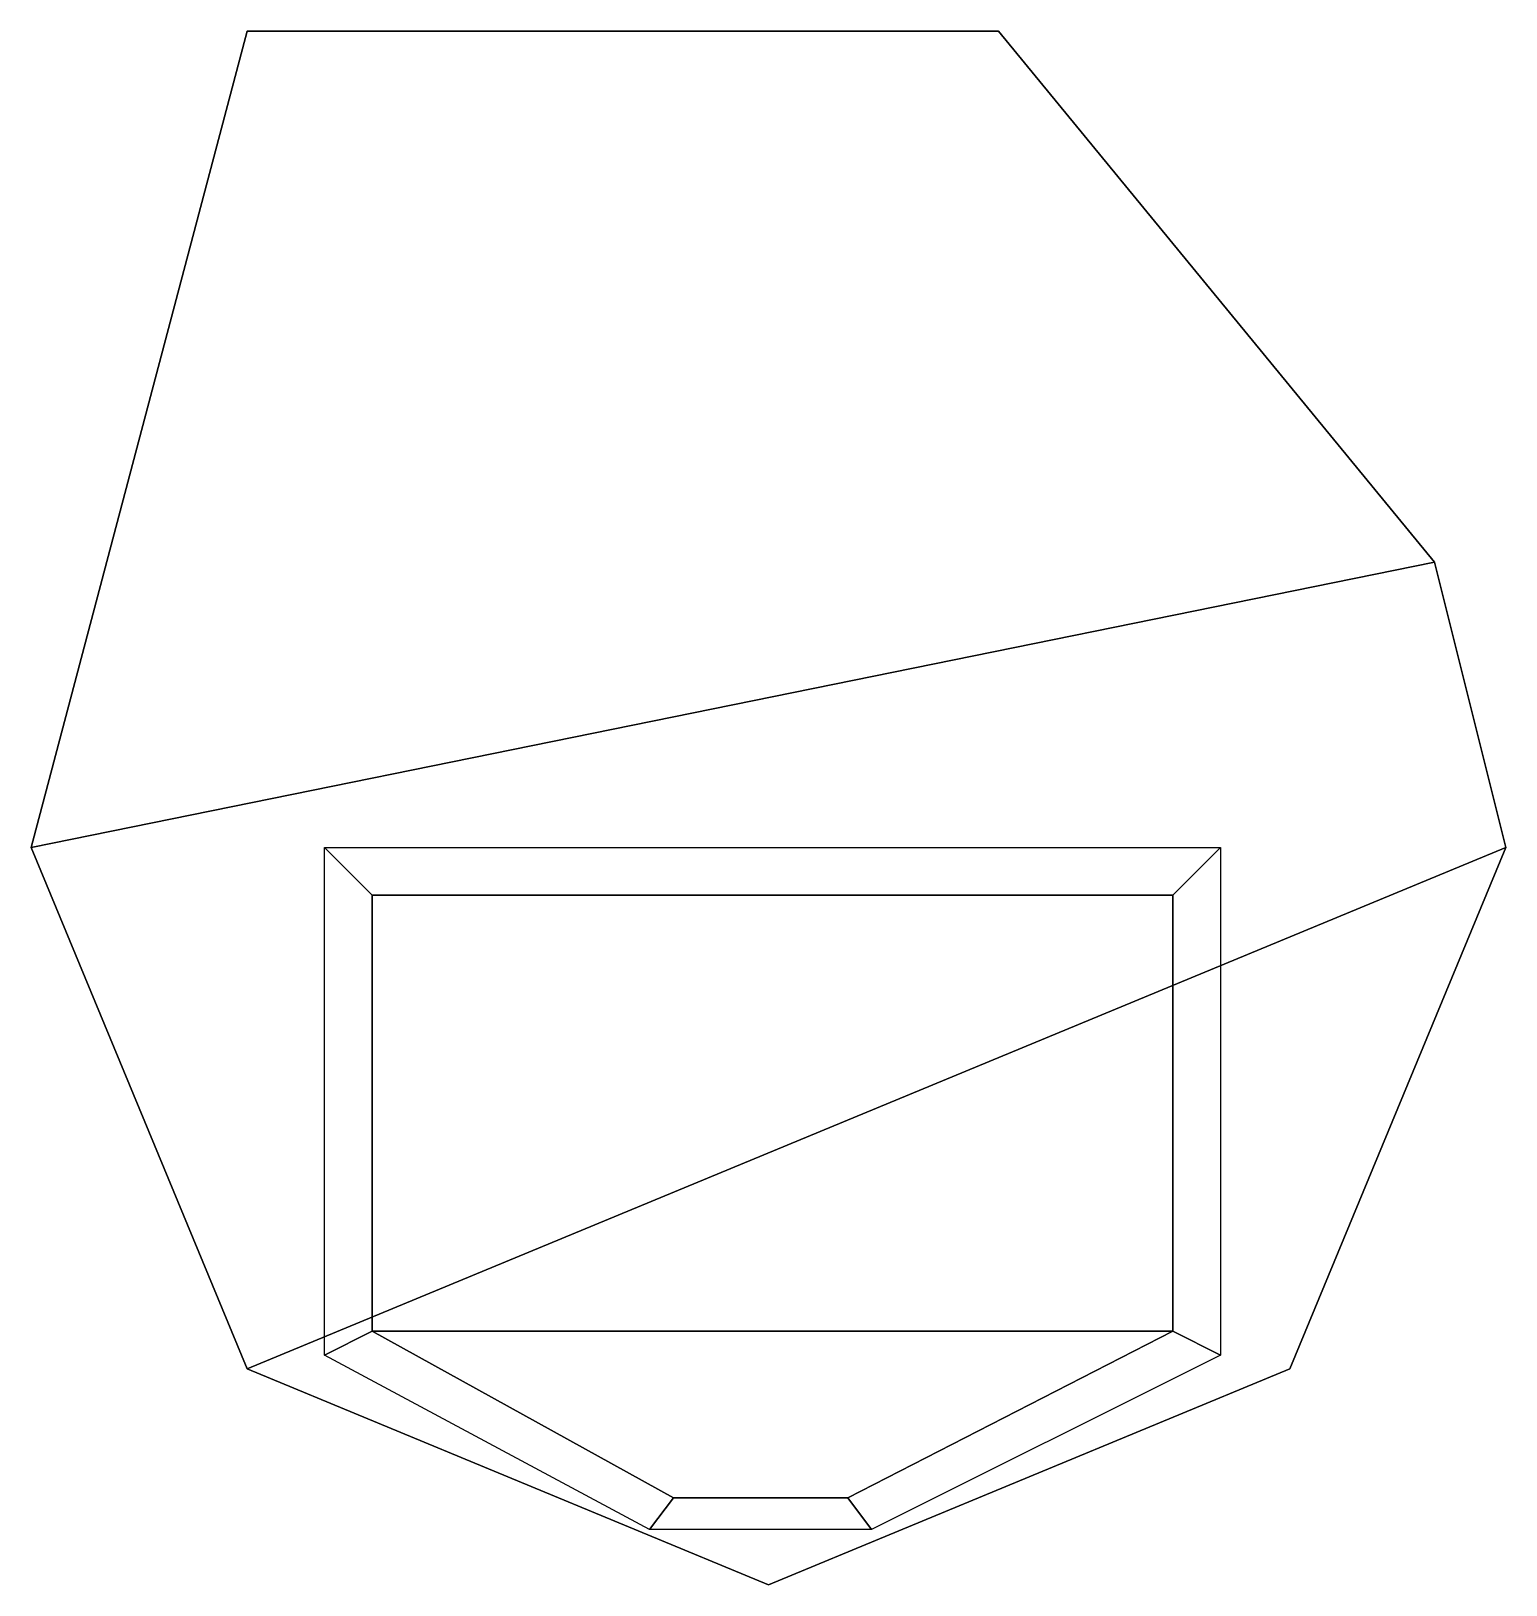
# Model space of a CAD drawing. Extents: x -0.465 to 0.465, y -0.465 to 0.515.
import ezdxf

# ---------------------------------------------------------------- set-up
doc = ezdxf.new("R2010")
doc.units = 0
doc.layers.add('MG_TURRET', color=2, linetype='CONTINUOUS')

msp = doc.modelspace()

# ---------------------------------------------------------------- linework, layer by layer
at = {"layer": 'MG_TURRET'}
for points in [[(0.145, 0.515, 1.895), (0.42, 0.18, 1.935), (-0.465, 0, 1.96), (-0.3288, 0.515, 1.895)], [(-0.465, 0, 1.485), (-0.3288, 0.515, 1.485), (-0.3288, 0.515, 1.895), (-0.465, 0, 1.96)], [(-0.3288, 0.515, 1.485), (0.145, 0.515, 1.485), (0.145, 0.515, 1.895), (-0.3288, 0.515, 1.895)], [(0.145, 0.515, 1.485), (0.42, 0.18, 1.485), (0.42, 0.18, 1.935), (0.145, 0.515, 1.895)], [(0.42, 0.18, 1.935), (0.465, 0, 1.96), (-0.3288, -0.3288, 1.96), (-0.465, 0, 1.96)], [(0.42, 0.18, 1.485), (0.465, 0, 1.485), (0.465, 0, 1.96), (0.42, 0.18, 1.935)], [(-0.3288, -0.3288, 1.485), (-0.465, 0, 1.485), (-0.465, 0, 1.96), (-0.3288, -0.3288, 1.96)], [(0.465, 0, 1.96), (0.3288, -0.3288, 1.96), (0, -0.465, 1.96), (-0.3288, -0.3288, 1.96)], [(-0.25, -0.03, 2.01), (-0.25, -0.305, 2.01), (-0.28, -0.32, 1.96), (-0.28, 0, 1.96)], [(-0.28, 0, 1.96), (0.285, 0, 1.96), (0.255, -0.03, 2.01), (-0.25, -0.03, 2.01)], [(0.285, 0, 1.96), (0.285, -0.32, 1.96), (0.255, -0.305, 2.01), (0.255, -0.03, 2.01)], [(0.465, 0, 1.485), (0.3288, -0.3288, 1.485), (0.3288, -0.3288, 1.96), (0.465, 0, 1.96)], [(0.255, -0.03, 2.01), (0.255, -0.305, 2.01), (-0.25, -0.305, 2.01), (-0.25, -0.03, 2.01)], [(-0.25, -0.305, 2.01), (-0.06, -0.41, 2.01), (-0.075, -0.43, 1.96), (-0.28, -0.32, 1.96)], [(0.255, -0.305, 2.01), (0.05, -0.41, 2.01), (-0.06, -0.41, 2.01), (-0.25, -0.305, 2.01)], [(0.285, -0.32, 1.96), (0.065, -0.43, 1.96), (0.05, -0.41, 2.01), (0.255, -0.305, 2.01)], [(0, -0.465, 1.485), (-0.3288, -0.3288, 1.485), (-0.3288, -0.3288, 1.96), (0, -0.465, 1.96)], [(0.3288, -0.3288, 1.485), (0, -0.465, 1.485), (0, -0.465, 1.96), (0.3288, -0.3288, 1.96)], [(-0.06, -0.41, 2.01), (0.05, -0.41, 2.01), (0.065, -0.43, 1.96), (-0.075, -0.43, 1.96)]]:
    msp.add_3dface(points, dxfattribs=at)

doc.saveas('drawing.dxf')
